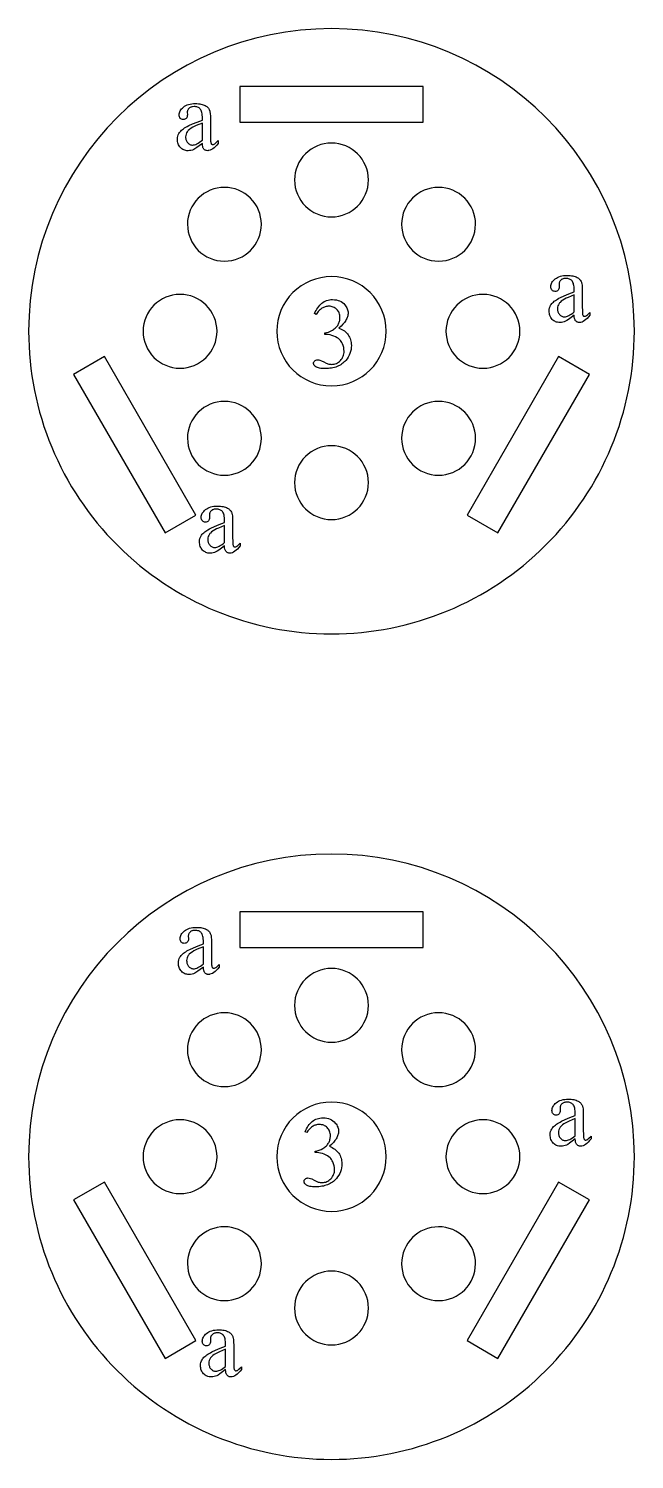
# Model space of a CAD drawing. Extents: x -27 to 581, y 232 to 579.
# Drawn here: x 99.5 to 152, y 303.3 to 427.4 of the extents above; entities that cross this region are included whole.
import ezdxf

# ---------------------------------------------------------------- set-up
doc = ezdxf.new("R2010")
doc.units = 0
doc.header["$MEASUREMENT"] = 0
doc.layers.get('0').update_dxf_attribs({"linetype": 'CONTINUOUS'})

msp = doc.modelspace()

# ---------------------------------------------------------------- linework, layer by layer
at = {"color": 5}
for points in [[(117.837196, 419.264313), (133.709198, 419.264313), (133.709198, 422.336304), (117.837196, 422.336304)], [(114.02803, 385.175537), (106.092033, 398.921082), (103.431602, 397.385101), (111.367607, 383.639526)], [(145.454361, 398.921082), (137.518356, 385.175537), (140.178787, 383.639526), (148.114792, 397.385101)], [(117.837196, 347.703857), (133.709198, 347.703857), (133.709198, 350.775879), (117.837196, 350.775879)], [(114.02803, 313.615082), (106.092033, 327.360657), (103.431602, 325.824646), (111.367607, 312.079102)], [(145.454361, 327.360657), (137.518356, 313.615082), (140.178787, 312.079102), (148.114792, 325.824646)]]:
    msp.add_lwpolyline(points, close=True, dxfattribs=at)
at = {"color": 18}
for points in [[(114.585861, 417.414673), (114.31427, 417.207611), (114.098427, 417.049377), (113.938339, 416.940002), (113.834, 416.879456), (113.717453, 416.833008), (113.597183, 416.799805), (113.473206, 416.779907), (113.345505, 416.773285), (113.246841, 416.777588), (113.152626, 416.790527), (113.062859, 416.812103), (112.977539, 416.842285), (112.896667, 416.881134), (112.820244, 416.928589), (112.74826, 416.98468), (112.680725, 417.049377), (112.619499, 417.121124), (112.566437, 417.198303), (112.521538, 417.280945), (112.484795, 417.369019), (112.456223, 417.462555), (112.435814, 417.561493), (112.423569, 417.665894), (112.419487, 417.775757), (112.427452, 417.913269), (112.451347, 418.041229), (112.491173, 418.159637), (112.546921, 418.268494), (112.594475, 418.340179), (112.650063, 418.410797), (112.713684, 418.480347), (112.785332, 418.548859), (112.865005, 418.616272), (112.952721, 418.682648), (113.048462, 418.747955), (113.152229, 418.812195), (113.268944, 418.877655), (113.403511, 418.946533), (113.726212, 419.094696), (114.120331, 419.256622), (114.585861, 419.432373), (114.585861, 419.585297), (114.58297, 419.725098), (114.57431, 419.853455), (114.559875, 419.970398), (114.539665, 420.075928), (114.51368, 420.170044), (114.481918, 420.252747), (114.444389, 420.324036), (114.401077, 420.383881), (114.352264, 420.434662), (114.298203, 420.478668), (114.238899, 420.5159), (114.174355, 420.546356), (114.104568, 420.570068), (114.029533, 420.586975), (113.949257, 420.597137), (113.863739, 420.600525), (113.736832, 420.591492), (113.678558, 420.580231), (113.623734, 420.564423), (113.572365, 420.544128), (113.524445, 420.519287), (113.479973, 420.48996), (113.438957, 420.456116), (113.36834, 420.381226), (113.340591, 420.341797), (113.317894, 420.301056), (113.30024, 420.258972), (113.287628, 420.215576), (113.28006, 420.170837), (113.277542, 420.124786), (113.286034, 419.878418), (113.2798, 419.786285), (113.261078, 419.705322), (113.229889, 419.635498), (113.186211, 419.576813), (113.132454, 419.530365), (113.070992, 419.497162), (113.001831, 419.477264), (112.924973, 419.470612), (112.849976, 419.477509), (112.782143, 419.49823), (112.721481, 419.532745), (112.667984, 419.581055), (112.624313, 419.641327), (112.593117, 419.71167), (112.574402, 419.792114), (112.568161, 419.88266), (112.573997, 419.973053), (112.591522, 420.061584), (112.620728, 420.148285), (112.661613, 420.233093), (112.71418, 420.316071), (112.778427, 420.397156), (112.854355, 420.47641), (112.941963, 420.553802), (113.040131, 420.625488), (113.14772, 420.687622), (113.264732, 420.740173), (113.391167, 420.783173), (113.527031, 420.81665), (113.672318, 420.840515), (113.827034, 420.854858), (113.991173, 420.85965), (114.117805, 420.856934), (114.238602, 420.848755), (114.353561, 420.835144), (114.462677, 420.816101), (114.565948, 420.791626), (114.663383, 420.761688), (114.754974, 420.726318), (114.840729, 420.685486), (114.901321, 420.650238), (114.957809, 420.610352), (115.01017, 420.565826), (115.058426, 420.516632), (115.102562, 420.462799), (115.142586, 420.404327), (115.17849, 420.341217), (115.210281, 420.273438), (115.228203, 420.221802), (115.243736, 420.158234), (115.267632, 419.995209), (115.281967, 419.784424), (115.286743, 419.525848), (115.286743, 418.204773), (115.292053, 417.756104), (115.298691, 417.61261), (115.307983, 417.52301), (115.320328, 417.465515), (115.336128, 417.418396), (115.35537, 417.381622), (115.378075, 417.355225), (115.403427, 417.336639), (115.430641, 417.323364), (115.459709, 417.315399), (115.490639, 417.312744), (115.554352, 417.32019), (115.609573, 417.342468), (115.664536, 417.382568), (115.740196, 417.447601), (115.953644, 417.652557), (115.953644, 417.414673), (115.835373, 417.26535), (115.71843, 417.135925), (115.602806, 417.026428), (115.488518, 416.936798), (115.375549, 416.867126), (115.263916, 416.817352), (115.153603, 416.787476), (115.098946, 416.779999), (115.044624, 416.777527), (114.945862, 416.78656), (114.900459, 416.797821), (114.857719, 416.813629), (114.817627, 416.833923), (114.780197, 416.858765), (114.745415, 416.888092), (114.713295, 416.921936), (114.684357, 416.961243), (114.659134, 417.006897), (114.637627, 417.058929), (114.619843, 417.11734), (114.595421, 417.253265)], [(114.585861, 417.690796), (114.585861, 419.173279), (114.058075, 418.955566), (113.879402, 418.874603), (113.757538, 418.812195), (113.6017, 418.717712), (113.469757, 418.621063), (113.361702, 418.522308), (113.316635, 418.472107), (113.277542, 418.421417), (113.214355, 418.317078), (113.16922, 418.207947), (113.142143, 418.094055), (113.133118, 417.975403), (113.135971, 417.900574), (113.144531, 417.828979), (113.158806, 417.760651), (113.17878, 417.695557), (113.204468, 417.633759), (113.235863, 417.575165), (113.272964, 417.519867), (113.315773, 417.467773), (113.362297, 417.420502), (113.410553, 417.379517), (113.460526, 417.344818), (113.51223, 417.316467), (113.565659, 417.294403), (113.620819, 417.278625), (113.677696, 417.269165), (113.736305, 417.266022), (113.820198, 417.272644), (113.910461, 417.292572), (114.007095, 417.325745), (114.110107, 417.372223), (114.21949, 417.431946), (114.335243, 417.504944), (114.457367, 417.591248)], [(146.799179, 402.521393), (146.527573, 402.314301), (146.311737, 402.156067), (146.151657, 402.046692), (146.047318, 401.986176), (145.930771, 401.939697), (145.810501, 401.906525), (145.686523, 401.886597), (145.558823, 401.879974), (145.460159, 401.884277), (145.365936, 401.897217), (145.276169, 401.918793), (145.190857, 401.949005), (145.109985, 401.987823), (145.033554, 402.035278), (144.961578, 402.09137), (144.894043, 402.156067), (144.832809, 402.227814), (144.779739, 402.305023), (144.734848, 402.387634), (144.698105, 402.475708), (144.66954, 402.569244), (144.649124, 402.668213), (144.636887, 402.772614), (144.632797, 402.882446), (144.640762, 403.019958), (144.664658, 403.147919), (144.704483, 403.266327), (144.760239, 403.375183), (144.807785, 403.446869), (144.863373, 403.517487), (144.926987, 403.587036), (144.998642, 403.655548), (145.078323, 403.722961), (145.166031, 403.789337), (145.261765, 403.854645), (145.36554, 403.918915), (145.482254, 403.984344), (145.616821, 404.053253), (145.939529, 404.201385), (146.333633, 404.363342), (146.799179, 404.539093), (146.799179, 404.692017), (146.79628, 404.831787), (146.787628, 404.960144), (146.773193, 405.077087), (146.752975, 405.182617), (146.72699, 405.276733), (146.695236, 405.359436), (146.6577, 405.430725), (146.614395, 405.490601), (146.565582, 405.541351), (146.51152, 405.585358), (146.452209, 405.622589), (146.387665, 405.653076), (146.317871, 405.676758), (146.242844, 405.693695), (146.162567, 405.703827), (146.077042, 405.707214), (145.95015, 405.698212), (145.891876, 405.68692), (145.837051, 405.671112), (145.785675, 405.650818), (145.737762, 405.625977), (145.693283, 405.596649), (145.652267, 405.562805), (145.58165, 405.487946), (145.553909, 405.448517), (145.531204, 405.407745), (145.51355, 405.365662), (145.500946, 405.322266), (145.493378, 405.277527), (145.49086, 405.231476), (145.499344, 404.985107), (145.493103, 404.892975), (145.474396, 404.812012), (145.443192, 404.742188), (145.399521, 404.683502), (145.345764, 404.637054), (145.284302, 404.603851), (145.215149, 404.583954), (145.13829, 404.577301), (145.063293, 404.584229), (144.995453, 404.604919), (144.934784, 404.639435), (144.881302, 404.687744), (144.837616, 404.748016), (144.806427, 404.81839), (144.787704, 404.898804), (144.781479, 404.989349), (144.787308, 405.079742), (144.80484, 405.168274), (144.834045, 405.254974), (144.874924, 405.339783), (144.92749, 405.42276), (144.991745, 405.503876), (145.067673, 405.583099), (145.155273, 405.660492), (145.253448, 405.732178), (145.361023, 405.794312), (145.478043, 405.846863), (145.604477, 405.889893), (145.740341, 405.92334), (145.885635, 405.947235), (146.040344, 405.961548), (146.204483, 405.966339), (146.331116, 405.963623), (146.45192, 405.955444), (146.566864, 405.941833), (146.67598, 405.922791), (146.779266, 405.898315), (146.876694, 405.868378), (146.968292, 405.833008), (147.054031, 405.792175), (147.114639, 405.756927), (147.171112, 405.717041), (147.22348, 405.672516), (147.271744, 405.623322), (147.315872, 405.569519), (147.355896, 405.511017), (147.3918, 405.447906), (147.423599, 405.380157), (147.441513, 405.328522), (147.457047, 405.264923), (147.480942, 405.101929), (147.495285, 404.891113), (147.500061, 404.632538), (147.500061, 403.311462), (147.505371, 402.862793), (147.512009, 402.719299), (147.521301, 402.6297), (147.533646, 402.572235), (147.549438, 402.525085), (147.56868, 402.488342), (147.591385, 402.461914), (147.616745, 402.443329), (147.643951, 402.430054), (147.673019, 402.422089), (147.703949, 402.419434), (147.76767, 402.42688), (147.822891, 402.449158), (147.877838, 402.489258), (147.953506, 402.554291), (148.166962, 402.759247), (148.166962, 402.521393), (148.048691, 402.37204), (147.931732, 402.242615), (147.816116, 402.133118), (147.701828, 402.043518), (147.588867, 401.973816), (147.477219, 401.924042), (147.366913, 401.894165), (147.312256, 401.886719), (147.257935, 401.884216), (147.159164, 401.89325), (147.11377, 401.90451), (147.07103, 401.920319), (147.030945, 401.940643), (146.993515, 401.965454), (146.958725, 401.994781), (146.926605, 402.028625), (146.897675, 402.067932), (146.872452, 402.113586), (146.850937, 402.165619), (146.83316, 402.22403), (146.808731, 402.359955)], [(124.307793, 402.651703), (124.371407, 402.79303), (124.439072, 402.926086), (124.510788, 403.050812), (124.586555, 403.167267), (124.666367, 403.275421), (124.750229, 403.375275), (124.838135, 403.466858), (124.930092, 403.55011), (125.026962, 403.624268), (125.129608, 403.688568), (125.238022, 403.74295), (125.352219, 403.787445), (125.472183, 403.822052), (125.597923, 403.846802), (125.729439, 403.861633), (125.86673, 403.866577), (126.034782, 403.859528), (126.192749, 403.83844), (126.340622, 403.803253), (126.478409, 403.753998), (126.60611, 403.690674), (126.723724, 403.613281), (126.831245, 403.52182), (126.92868, 403.41629), (126.994385, 403.331665), (127.051331, 403.245605), (127.099518, 403.158051), (127.138939, 403.069031), (127.169609, 402.978577), (127.191505, 402.886658), (127.204651, 402.793274), (127.20903, 402.698425), (127.205948, 402.61969), (127.196686, 402.540588), (127.181252, 402.461182), (127.159653, 402.381439), (127.131874, 402.301361), (127.097923, 402.220947), (127.0578, 402.140198), (127.011505, 402.059143), (126.959045, 401.977722), (126.900406, 401.895996), (126.764603, 401.731537), (126.604118, 401.565735), (126.418945, 401.39859), (126.547638, 401.343781), (126.668236, 401.283386), (126.780731, 401.217407), (126.885139, 401.145874), (126.981445, 401.068726), (127.069649, 400.986023), (127.149757, 400.897766), (127.221771, 400.803925), (127.285492, 400.705139), (127.340714, 400.602142), (127.387436, 400.494873), (127.425667, 400.383392), (127.455406, 400.267639), (127.476639, 400.147644), (127.489388, 400.023376), (127.493629, 399.894897), (127.486198, 399.71109), (127.463898, 399.533569), (127.426727, 399.362244), (127.374695, 399.197174), (127.307793, 399.038361), (127.226021, 398.885773), (127.129387, 398.73941), (127.017883, 398.599304), (126.938187, 398.512909), (126.854141, 398.432068), (126.765747, 398.356781), (126.673012, 398.287109), (126.575928, 398.222992), (126.474495, 398.164429), (126.368713, 398.111481), (126.258591, 398.064087), (126.144112, 398.022278), (126.025291, 397.986023), (125.902122, 397.955383), (125.774605, 397.930298), (125.642738, 397.910767), (125.506531, 397.89682), (125.365974, 397.888458), (125.221069, 397.885681), (125.08139, 397.887939), (124.953323, 397.894714), (124.836876, 397.906006), (124.73204, 397.921783), (124.638817, 397.942108), (124.557213, 397.966919), (124.487228, 397.996246), (124.428856, 398.030121), (124.336861, 398.103638), (124.30072, 398.141418), (124.271156, 398.17984), (124.248154, 398.218933), (124.231728, 398.258698), (124.22187, 398.299103), (124.21859, 398.34021), (124.224831, 398.399933), (124.243546, 398.455963), (124.274742, 398.50824), (124.318413, 398.556824), (124.370842, 398.597717), (124.428322, 398.626923), (124.490845, 398.64444), (124.558411, 398.650299), (124.665665, 398.641785), (124.775047, 398.616302), (124.892921, 398.566925), (125.102127, 398.461273), (125.317703, 398.354523), (125.396019, 398.321472), (125.454697, 398.301971), (125.534607, 398.281525), (125.617172, 398.266907), (125.702393, 398.258148), (125.790268, 398.255249), (125.896828, 398.260498), (125.99987, 398.276215), (126.099396, 398.302429), (126.195404, 398.339142), (126.287888, 398.386322), (126.376862, 398.444), (126.462318, 398.512177), (126.54425, 398.59082), (126.619415, 398.676636), (126.684563, 398.766296), (126.739685, 398.859833), (126.784782, 398.957184), (126.819862, 399.058411), (126.844917, 399.163483), (126.859947, 399.2724), (126.86496, 399.385162), (126.855667, 399.55188), (126.827789, 399.716492), (126.781334, 399.878967), (126.716286, 400.039307), (126.659737, 400.151093), (126.600533, 400.248505), (126.538673, 400.331604), (126.474167, 400.40036), (126.374344, 400.483337), (126.257523, 400.562317), (126.123718, 400.637329), (125.972923, 400.708344), (125.812836, 400.768738), (125.651154, 400.81189), (125.487877, 400.837769), (125.323013, 400.846405), (125.18708, 400.846405), (125.18708, 400.973816), (125.271011, 400.986908), (125.355003, 401.004883), (125.523193, 401.055603), (125.691643, 401.125946), (125.860359, 401.215942), (125.941895, 401.26712), (126.017662, 401.320801), (126.087646, 401.377045), (126.151863, 401.43576), (126.210304, 401.49704), (126.26297, 401.560822), (126.30986, 401.627136), (126.350975, 401.695953), (126.386818, 401.766907), (126.417877, 401.839569), (126.44416, 401.913971), (126.465668, 401.990112), (126.482391, 402.067963), (126.494339, 402.147552), (126.501511, 402.228851), (126.503899, 402.31189), (126.499619, 402.41864), (126.486771, 402.520142), (126.46537, 402.616425), (126.435402, 402.707458), (126.396873, 402.793243), (126.349785, 402.873779), (126.294128, 402.949066), (126.229919, 403.019135), (126.159332, 403.082367), (126.084564, 403.137146), (126.005615, 403.183502), (125.922485, 403.221436), (125.835167, 403.250946), (125.743675, 403.272003), (125.648003, 403.284668), (125.548149, 403.288879), (125.46669, 403.286102), (125.386932, 403.277863), (125.308861, 403.264069), (125.232483, 403.244812), (125.157799, 403.220001), (125.084808, 403.189697), (125.013504, 403.1539), (124.943901, 403.112579), (124.875984, 403.065765), (124.809761, 403.013428), (124.745232, 402.955597), (124.682396, 402.892242), (124.621246, 402.823364), (124.561798, 402.748993), (124.447968, 402.58374)], [(146.799179, 402.797485), (146.799179, 404.279968), (146.271378, 404.062256), (146.092712, 403.981293), (145.970856, 403.918915), (145.815018, 403.824402), (145.68306, 403.727753), (145.575012, 403.628998), (145.529953, 403.578827), (145.49086, 403.528107), (145.427673, 403.423767), (145.382538, 403.314667), (145.355453, 403.200775), (145.346436, 403.082092), (145.349289, 403.007263), (145.357849, 402.935669), (145.372116, 402.86734), (145.39209, 402.802277), (145.41777, 402.740448), (145.449173, 402.681885), (145.486267, 402.626556), (145.529083, 402.574493), (145.575607, 402.527191), (145.623856, 402.486206), (145.673843, 402.451538), (145.72554, 402.423157), (145.778976, 402.401093), (145.834122, 402.385315), (145.891006, 402.375854), (145.949615, 402.372711), (146.033508, 402.379333), (146.123779, 402.399261), (146.220413, 402.432434), (146.323425, 402.478912), (146.4328, 402.538635), (146.548553, 402.611664), (146.67067, 402.697937)], [(116.505943, 382.522308), (116.234352, 382.315216), (116.018509, 382.156982), (115.858421, 382.047607), (115.754089, 381.987091), (115.637543, 381.940613), (115.517273, 381.90744), (115.393288, 381.887512), (115.265594, 381.88089), (115.166931, 381.885193), (115.072716, 381.898132), (114.982948, 381.919708), (114.897629, 381.949921), (114.816757, 381.988739), (114.740326, 382.036194), (114.66835, 382.092285), (114.600815, 382.156982), (114.539589, 382.228729), (114.486519, 382.305939), (114.44162, 382.38855), (114.404884, 382.476624), (114.376312, 382.57016), (114.355904, 382.669128), (114.343658, 382.773529), (114.339577, 382.883362), (114.347542, 383.020874), (114.371429, 383.148865), (114.411255, 383.267273), (114.46701, 383.376099), (114.514565, 383.447784), (114.570152, 383.518402), (114.633766, 383.587952), (114.705414, 383.656464), (114.785095, 383.723907), (114.872803, 383.790253), (114.968544, 383.855591), (115.072319, 383.91983), (115.189034, 383.98526), (115.323601, 384.054169), (115.646301, 384.202301), (116.040413, 384.364258), (116.505943, 384.540009), (116.505943, 384.692932), (116.503059, 384.832703), (116.4944, 384.96106), (116.479965, 385.078003), (116.459755, 385.183533), (116.433769, 385.277649), (116.402008, 385.360352), (116.364471, 385.431641), (116.321167, 385.491516), (116.272354, 385.542267), (116.218292, 385.586273), (116.158989, 385.623505), (116.094444, 385.653992), (116.024651, 385.677673), (115.949615, 385.694611), (115.869339, 385.704773), (115.783821, 385.70813), (115.656921, 385.699127), (115.598648, 385.687836), (115.543823, 385.672028), (115.492447, 385.651733), (115.444527, 385.626892), (115.400063, 385.597565), (115.359047, 385.563721), (115.288422, 385.488861), (115.260681, 385.449432), (115.237984, 385.408661), (115.220329, 385.366608), (115.207718, 385.323181), (115.20015, 385.278442), (115.197624, 385.232391), (115.206123, 384.986023), (115.199883, 384.89389), (115.181168, 384.812927), (115.149971, 384.743103), (115.1063, 384.684418), (115.052536, 384.63797), (114.991081, 384.604767), (114.921921, 384.584869), (114.845062, 384.578217), (114.770058, 384.585144), (114.702232, 384.605835), (114.641563, 384.64035), (114.588074, 384.68866), (114.544395, 384.748932), (114.513206, 384.819305), (114.494484, 384.89975), (114.488251, 384.990265), (114.494087, 385.080658), (114.511612, 385.169189), (114.540817, 385.25589), (114.581696, 385.340698), (114.634262, 385.423676), (114.698509, 385.504791), (114.774445, 385.584015), (114.862053, 385.661407), (114.960213, 385.733093), (115.067802, 385.795227), (115.184814, 385.847778), (115.311256, 385.890808), (115.447121, 385.924255), (115.592407, 385.948151), (115.747116, 385.962463), (115.911255, 385.967255), (116.037895, 385.964539), (116.158691, 385.95636), (116.273643, 385.94278), (116.382759, 385.923706), (116.486038, 385.899231), (116.583466, 385.869293), (116.675064, 385.833923), (116.760811, 385.793091), (116.821411, 385.757843), (116.877892, 385.717957), (116.93026, 385.673431), (116.978516, 385.624237), (117.022652, 385.570435), (117.062675, 385.511963), (117.098579, 385.448822), (117.130371, 385.381073), (117.148293, 385.329437), (117.163826, 385.265839), (117.187714, 385.102844), (117.202049, 384.892029), (117.206833, 384.633453), (117.206833, 383.312378), (117.212143, 382.863708), (117.218781, 382.720215), (117.228073, 382.630615), (117.240417, 382.573151), (117.25621, 382.526031), (117.275459, 382.489258), (117.298157, 382.46283), (117.323509, 382.444244), (117.350723, 382.430969), (117.379799, 382.423004), (117.410728, 382.420349), (117.474442, 382.427795), (117.529663, 382.450104), (117.584618, 382.490173), (117.660286, 382.555237), (117.873734, 382.760193), (117.873734, 382.522308), (117.755463, 382.372955), (117.638512, 382.24353), (117.522896, 382.134033), (117.4086, 382.044434), (117.295639, 381.974731), (117.183998, 381.924957), (117.073692, 381.895081), (117.019035, 381.887634), (116.964706, 381.885132), (116.865944, 381.894165), (116.820549, 381.905457), (116.777802, 381.921234), (116.737717, 381.941559), (116.700279, 381.96637), (116.665504, 381.995697), (116.633377, 382.029572), (116.604439, 382.068848), (116.579224, 382.114502), (116.557716, 382.166565), (116.539932, 382.224945), (116.515503, 382.360901)], [(116.505943, 382.798401), (116.505943, 384.280884), (115.978157, 384.063171), (115.799484, 383.982208), (115.677628, 383.91983), (115.52179, 383.825317), (115.389839, 383.728668), (115.281784, 383.629913), (115.236717, 383.579742), (115.197624, 383.529022), (115.134445, 383.424683), (115.08931, 383.315582), (115.062233, 383.201691), (115.0532, 383.083008), (115.056053, 383.008179), (115.064621, 382.936584), (115.078888, 382.868256), (115.098869, 382.803192), (115.12455, 382.741364), (115.155945, 382.6828), (115.193047, 382.627472), (115.235855, 382.575409), (115.282387, 382.528107), (115.330635, 382.487122), (115.380615, 382.452454), (115.43232, 382.424072), (115.485748, 382.402008), (115.540901, 382.38623), (115.597786, 382.37677), (115.656387, 382.373627), (115.74028, 382.38028), (115.830551, 382.400177), (115.927185, 382.43335), (116.030197, 382.479828), (116.139572, 382.539551), (116.255325, 382.612579), (116.377449, 382.698853)], [(114.676201, 345.999023), (114.404602, 345.791931), (114.188766, 345.633728), (114.028679, 345.524323), (113.924339, 345.463806), (113.807793, 345.417358), (113.687523, 345.384155), (113.563545, 345.364258), (113.435844, 345.357605), (113.337181, 345.361938), (113.242966, 345.374878), (113.153198, 345.396423), (113.067879, 345.426636), (112.987007, 345.465454), (112.910576, 345.512909), (112.8386, 345.569), (112.771065, 345.633728), (112.709839, 345.705475), (112.656776, 345.782654), (112.61187, 345.865295), (112.575134, 345.953369), (112.546562, 346.046875), (112.526154, 346.145844), (112.513908, 346.250244), (112.509827, 346.360077), (112.517792, 346.49762), (112.541687, 346.62558), (112.581505, 346.743988), (112.63726, 346.852844), (112.684814, 346.9245), (112.740402, 346.995117), (112.804016, 347.064697), (112.875664, 347.133179), (112.955345, 347.200623), (113.04306, 347.266998), (113.138802, 347.332306), (113.242569, 347.396545), (113.359283, 347.461975), (113.493851, 347.530884), (113.816551, 347.679016), (114.21067, 347.840973), (114.676201, 348.016724), (114.676201, 348.169647), (114.673309, 348.309418), (114.66465, 348.437775), (114.650215, 348.554749), (114.630005, 348.660278), (114.604019, 348.754395), (114.572258, 348.837067), (114.534729, 348.908356), (114.491417, 348.968231), (114.442604, 349.019012), (114.388542, 349.063019), (114.329239, 349.10025), (114.264694, 349.130707), (114.194901, 349.154388), (114.119873, 349.171326), (114.039597, 349.181488), (113.954071, 349.184875), (113.827171, 349.175842), (113.768898, 349.164551), (113.714073, 349.148743), (113.662704, 349.128448), (113.614784, 349.103638), (113.570313, 349.07428), (113.529297, 349.040436), (113.458679, 348.965576), (113.430931, 348.926147), (113.408234, 348.885406), (113.390579, 348.843323), (113.377968, 348.799927), (113.370399, 348.755188), (113.367882, 348.709106), (113.376373, 348.462738), (113.37014, 348.370605), (113.351418, 348.289642), (113.320229, 348.219818), (113.27655, 348.161133), (113.222794, 348.114685), (113.161331, 348.081512), (113.092171, 348.061584), (113.015312, 348.054962), (112.940315, 348.061859), (112.872482, 348.082581), (112.811821, 348.117065), (112.758324, 348.165405), (112.714653, 348.225647), (112.683456, 348.296021), (112.664742, 348.376465), (112.658501, 348.46698), (112.664337, 348.557373), (112.681862, 348.645935), (112.711067, 348.732605), (112.751953, 348.817444), (112.80452, 348.900391), (112.868767, 348.981506), (112.944695, 349.06076), (113.032303, 349.138153), (113.13047, 349.209808), (113.23806, 349.271942), (113.355072, 349.324524), (113.481506, 349.367523), (113.617371, 349.40097), (113.762657, 349.424866), (113.917374, 349.439209), (114.081505, 349.44397), (114.208145, 349.441254), (114.328941, 349.433105), (114.443901, 349.419495), (114.553009, 349.400452), (114.656288, 349.375946), (114.753723, 349.346008), (114.845314, 349.310638), (114.931068, 349.269836), (114.991661, 349.234589), (115.048149, 349.194702), (115.10051, 349.150146), (115.148766, 349.100983), (115.192902, 349.04715), (115.232925, 348.988678), (115.268829, 348.925537), (115.300621, 348.857788), (115.318542, 348.806152), (115.334076, 348.742554), (115.357971, 348.579559), (115.372307, 348.368774), (115.377083, 348.110168), (115.377083, 346.789124), (115.382393, 346.340454), (115.38903, 346.19696), (115.398323, 346.107361), (115.410667, 346.049866), (115.42646, 346.002747), (115.445709, 345.965973), (115.468414, 345.939545), (115.493767, 345.920959), (115.520981, 345.907715), (115.550049, 345.899719), (115.580978, 345.897095), (115.644691, 345.90451), (115.699913, 345.926819), (115.754868, 345.966888), (115.830536, 346.031952), (116.043983, 346.236908), (116.043983, 345.999023), (115.925713, 345.849701), (115.808762, 345.720276), (115.693146, 345.610748), (115.57885, 345.521149), (115.465889, 345.451447), (115.354248, 345.401672), (115.243942, 345.371826), (115.189285, 345.364349), (115.134956, 345.361847), (115.036201, 345.37088), (114.990799, 345.382172), (114.948059, 345.397949), (114.907967, 345.418274), (114.870537, 345.443085), (114.835754, 345.472443), (114.803635, 345.506287), (114.774696, 345.545563), (114.749474, 345.591248), (114.727966, 345.64328), (114.710182, 345.701691), (114.685753, 345.837616)], [(114.676201, 346.275146), (114.676201, 347.757599), (114.148415, 347.539917), (113.969742, 347.458923), (113.847878, 347.396545), (113.692039, 347.302032), (113.560089, 347.205383), (113.452042, 347.106628), (113.406975, 347.056458), (113.367882, 347.005737), (113.304695, 346.901428), (113.25956, 346.792297), (113.232483, 346.678406), (113.223457, 346.559723), (113.226311, 346.484894), (113.234871, 346.41333), (113.249138, 346.344971), (113.269119, 346.279907), (113.294807, 346.218079), (113.326195, 346.159515), (113.363297, 346.104187), (113.406113, 346.052124), (113.452637, 346.004822), (113.500885, 345.963837), (113.550865, 345.929169), (113.60257, 345.900787), (113.655998, 345.878723), (113.711151, 345.862976), (113.768036, 345.853516), (113.826637, 345.850342), (113.910538, 345.856995), (114.000801, 345.876892), (114.097435, 345.910095), (114.200447, 345.956543), (114.30983, 346.016296), (114.425575, 346.089294), (114.547707, 346.175568)], [(146.889511, 331.105713), (146.61792, 330.898651), (146.402084, 330.740417), (146.241989, 330.631042), (146.13765, 330.570496), (146.021103, 330.524048), (145.900833, 330.490845), (145.776855, 330.470947), (145.649155, 330.464294), (145.550491, 330.468628), (145.456284, 330.481567), (145.366516, 330.503143), (145.281189, 330.533325), (145.200317, 330.572144), (145.123886, 330.619629), (145.05191, 330.67569), (144.984375, 330.740417), (144.923157, 330.812164), (144.870087, 330.889343), (144.82518, 330.971985), (144.788452, 331.060059), (144.759872, 331.153564), (144.739471, 331.252533), (144.727219, 331.356934), (144.723145, 331.466797), (144.73111, 331.604309), (144.75499, 331.732269), (144.794815, 331.850677), (144.850571, 331.959534), (144.898132, 332.031219), (144.95372, 332.101837), (145.017334, 332.171387), (145.088974, 332.239868), (145.168655, 332.307312), (145.256363, 332.373688), (145.352112, 332.438995), (145.455887, 332.503235), (145.572601, 332.568695), (145.707169, 332.637573), (146.029861, 332.785706), (146.423981, 332.947662), (146.889511, 333.123413), (146.889511, 333.276337), (146.886627, 333.416107), (146.87796, 333.544495), (146.863525, 333.661438), (146.843323, 333.766968), (146.817337, 333.861084), (146.785568, 333.943787), (146.748047, 334.015045), (146.704727, 334.074921), (146.655914, 334.125702), (146.601852, 334.169708), (146.542557, 334.20694), (146.478012, 334.237396), (146.408218, 334.261108), (146.333176, 334.278015), (146.252899, 334.288177), (146.167389, 334.291565), (146.040482, 334.282532), (145.982208, 334.27124), (145.927383, 334.255463), (145.876022, 334.235138), (145.828094, 334.210327), (145.78363, 334.181), (145.742615, 334.147125), (145.671982, 334.072266), (145.644241, 334.032837), (145.621552, 333.992096), (145.603897, 333.950012), (145.591278, 333.906616), (145.58371, 333.861877), (145.581192, 333.815796), (145.589691, 333.569427), (145.58345, 333.477325), (145.564728, 333.396332), (145.533539, 333.326508), (145.489868, 333.267853), (145.436096, 333.221375), (145.374649, 333.188202), (145.305481, 333.168274), (145.228622, 333.161652), (145.153625, 333.168549), (145.0858, 333.18927), (145.025131, 333.223785), (144.971634, 333.272095), (144.927963, 333.332367), (144.896774, 333.40271), (144.878052, 333.483154), (144.871811, 333.573669), (144.877655, 333.664093), (144.895172, 333.752625), (144.924377, 333.839294), (144.965256, 333.924133), (145.017822, 334.00708), (145.082077, 334.088196), (145.158005, 334.16745), (145.245621, 334.244843), (145.343781, 334.316528), (145.45137, 334.378632), (145.568375, 334.431213), (145.694824, 334.474213), (145.830688, 334.50766), (145.975967, 334.531555), (146.130676, 334.545898), (146.294815, 334.55069), (146.421463, 334.547943), (146.542252, 334.539795), (146.657211, 334.526184), (146.766327, 334.507141), (146.869598, 334.482635), (146.967026, 334.452698), (147.058624, 334.417328), (147.144379, 334.376526), (147.204971, 334.341278), (147.261459, 334.301392), (147.313828, 334.256836), (147.362076, 334.207672), (147.406219, 334.153839), (147.446243, 334.095367), (147.482147, 334.032257), (147.513931, 333.964478), (147.53186, 333.912842), (147.547394, 333.849274), (147.571274, 333.686249), (147.585617, 333.475464), (147.590393, 333.216858), (147.590393, 331.895813), (147.595703, 331.447144), (147.602341, 331.30365), (147.611633, 331.21405), (147.623978, 331.156555), (147.639771, 331.109436), (147.659027, 331.072662), (147.681717, 331.046265), (147.707077, 331.027679), (147.734283, 331.014404), (147.763367, 331.006439), (147.794296, 331.003784), (147.858002, 331.0112), (147.913223, 331.033508), (147.968185, 331.073608), (148.043854, 331.138641), (148.257294, 331.343597), (148.257294, 331.105713), (148.139023, 330.95639), (148.022079, 330.826965), (147.906464, 330.717438), (147.79216, 330.627838), (147.679199, 330.558167), (147.567566, 330.508362), (147.45726, 330.478516), (147.402603, 330.471039), (147.348267, 330.468567), (147.249512, 330.47757), (147.204117, 330.488861), (147.161362, 330.504669), (147.121277, 330.524963), (147.083847, 330.549805), (147.049072, 330.579132), (147.016937, 330.612976), (146.988007, 330.652283), (146.962784, 330.697937), (146.941284, 330.749969), (146.923492, 330.80838), (146.899063, 330.944305)], [(123.483139, 331.716064), (123.546761, 331.857422), (123.614426, 331.990479), (123.686134, 332.115204), (123.761902, 332.231659), (123.841713, 332.339813), (123.925575, 332.439667), (124.013481, 332.531219), (124.105438, 332.614502), (124.202309, 332.68866), (124.304955, 332.75293), (124.413376, 332.807312), (124.527565, 332.851837), (124.64753, 332.886444), (124.77327, 332.911163), (124.904785, 332.925995), (125.042076, 332.930939), (125.210129, 332.92392), (125.368095, 332.902802), (125.515968, 332.867615), (125.653763, 332.81839), (125.781456, 332.755066), (125.899071, 332.677673), (126.006592, 332.586212), (126.104027, 332.480682), (126.169731, 332.396057), (126.226677, 332.309967), (126.274864, 332.222412), (126.314293, 332.133423), (126.344955, 332.042969), (126.366859, 331.95105), (126.379997, 331.857666), (126.384377, 331.762817), (126.381294, 331.684052), (126.372032, 331.60498), (126.356606, 331.525574), (126.334999, 331.445801), (126.30722, 331.365723), (126.27327, 331.285339), (126.233154, 331.20459), (126.186859, 331.123505), (126.134392, 331.042114), (126.075752, 330.960388), (125.939957, 330.795898), (125.779465, 330.630096), (125.594292, 330.462982), (125.722984, 330.408142), (125.843582, 330.347778), (125.956085, 330.281799), (126.060486, 330.210236), (126.156792, 330.133118), (126.244995, 330.050415), (126.325111, 329.962158), (126.397125, 329.868286), (126.460838, 329.769531), (126.51606, 329.666504), (126.562782, 329.559265), (126.601013, 329.447754), (126.630753, 329.332001), (126.651993, 329.212006), (126.664734, 329.087769), (126.668983, 328.959259), (126.661545, 328.775482), (126.639244, 328.597931), (126.602081, 328.426636), (126.550041, 328.261566), (126.483139, 328.102722), (126.401367, 327.950134), (126.304733, 327.803802), (126.19323, 327.663696), (126.113533, 327.577271), (126.029488, 327.496429), (125.941101, 327.421173), (125.848358, 327.351471), (125.751274, 327.287354), (125.649841, 327.228821), (125.544067, 327.175842), (125.433937, 327.128479), (125.319466, 327.08667), (125.200638, 327.050415), (125.077469, 327.019745), (124.949951, 326.994659), (124.818092, 326.975159), (124.681877, 326.961212), (124.541321, 326.95285), (124.396416, 326.950073), (124.256737, 326.952332), (124.12867, 326.959106), (124.012222, 326.970367), (123.907387, 326.986176), (123.814171, 327.00647), (123.732567, 327.031311), (123.662575, 327.060638), (123.604202, 327.094482), (123.512215, 327.16803), (123.476074, 327.205811), (123.446503, 327.244202), (123.423508, 327.283325), (123.407082, 327.323059), (123.397224, 327.363495), (123.393936, 327.404572), (123.400177, 327.464294), (123.418892, 327.520325), (123.450089, 327.572632), (123.493759, 327.621216), (123.546196, 327.662109), (123.603668, 327.691284), (123.666191, 327.708832), (123.733757, 327.714661), (123.841019, 327.706177), (123.950394, 327.680664), (124.068275, 327.631287), (124.277473, 327.525635), (124.49305, 327.418915), (124.571373, 327.385864), (124.630043, 327.366333), (124.709953, 327.345886), (124.792519, 327.331299), (124.877739, 327.32254), (124.965614, 327.319611), (125.072174, 327.32486), (125.175217, 327.340576), (125.274742, 327.366821), (125.37075, 327.403503), (125.463242, 327.450714), (125.552208, 327.508362), (125.637665, 327.576538), (125.719597, 327.655212), (125.794769, 327.741028), (125.859909, 327.830688), (125.915031, 327.924194), (125.960129, 328.021576), (125.995209, 328.122772), (126.020264, 328.227844), (126.035294, 328.336761), (126.040306, 328.449524), (126.031013, 328.616272), (126.003143, 328.780853), (125.95668, 328.943329), (125.891632, 329.103699), (125.835091, 329.215454), (125.775887, 329.312897), (125.714027, 329.395996), (125.649513, 329.464752), (125.54969, 329.547729), (125.432877, 329.626709), (125.299072, 329.701691), (125.14827, 329.772705), (124.988182, 329.83313), (124.8265, 329.876251), (124.663231, 329.90213), (124.49836, 329.910767), (124.362434, 329.910767), (124.362434, 330.038208), (124.446358, 330.05127), (124.53035, 330.069275), (124.69854, 330.119965), (124.866989, 330.190338), (125.035706, 330.280334), (125.117241, 330.331482), (125.193008, 330.385193), (125.262993, 330.441406), (125.327209, 330.500153), (125.385651, 330.561401), (125.438316, 330.625183), (125.485207, 330.691498), (125.526329, 330.760315), (125.562164, 330.831268), (125.593231, 330.903961), (125.619514, 330.978363), (125.641014, 331.054504), (125.657745, 331.132324), (125.669685, 331.211914), (125.676857, 331.293213), (125.679245, 331.376251), (125.674965, 331.483032), (125.662125, 331.584534), (125.640717, 331.680786), (125.610748, 331.77182), (125.57222, 331.857605), (125.525131, 331.938171), (125.469475, 332.013458), (125.405266, 332.083496), (125.334679, 332.146729), (125.259911, 332.201538), (125.180962, 332.247864), (125.097832, 332.285828), (125.010521, 332.315308), (124.919022, 332.336395), (124.823349, 332.34903), (124.723495, 332.353241), (124.642036, 332.350494), (124.562279, 332.342224), (124.484207, 332.328461), (124.407829, 332.309174), (124.333145, 332.284393), (124.260155, 332.254089), (124.18885, 332.218262), (124.119247, 332.176971), (124.051331, 332.130127), (123.985107, 332.07782), (123.920578, 332.019958), (123.857742, 331.956604), (123.7966, 331.887756), (123.737144, 331.813385), (123.623314, 331.648132)], [(146.889511, 331.381836), (146.889511, 332.864319), (146.361725, 332.646606), (146.183044, 332.565643), (146.061188, 332.503235), (145.90535, 332.408722), (145.773407, 332.312103), (145.665344, 332.213318), (145.620285, 332.163147), (145.581192, 332.112457), (145.518005, 332.008118), (145.47287, 331.898987), (145.445801, 331.785095), (145.436768, 331.666443), (145.439621, 331.591614), (145.448181, 331.52002), (145.462448, 331.451691), (145.482437, 331.386597), (145.508118, 331.324768), (145.539505, 331.266205), (145.576614, 331.210876), (145.619415, 331.158813), (145.665955, 331.111511), (145.714203, 331.070557), (145.764175, 331.035858), (145.815887, 331.007507), (145.869308, 330.985413), (145.924469, 330.969666), (145.981354, 330.960205), (146.039948, 330.957031), (146.12384, 330.963684), (146.214111, 330.983582), (146.310745, 331.016785), (146.413757, 331.063232), (146.523132, 331.122986), (146.638885, 331.195984), (146.761017, 331.282288)], [(116.596283, 311.106628), (116.324692, 310.899567), (116.108849, 310.741333), (115.948761, 310.631958), (115.844429, 310.571411), (115.727875, 310.524963), (115.607613, 310.49176), (115.483627, 310.471863), (115.355934, 310.46521), (115.257271, 310.469543), (115.163055, 310.482483), (115.073288, 310.504059), (114.987968, 310.534241), (114.907089, 310.573059), (114.830666, 310.620544), (114.758682, 310.676636), (114.691154, 310.741333), (114.629921, 310.81308), (114.576859, 310.890259), (114.53196, 310.9729), (114.495224, 311.060974), (114.466652, 311.15448), (114.446243, 311.253448), (114.433998, 311.357849), (114.429916, 311.467712), (114.437881, 311.605225), (114.461769, 311.733185), (114.501595, 311.851593), (114.55735, 311.960449), (114.604904, 312.032135), (114.660492, 312.102753), (114.724106, 312.172302), (114.795753, 312.240784), (114.875435, 312.308228), (114.963142, 312.374603), (115.058884, 312.439911), (115.162659, 312.50415), (115.279373, 312.569611), (115.41394, 312.638489), (115.736641, 312.786621), (116.130753, 312.948578), (116.596283, 313.124329), (116.596283, 313.277252), (116.593399, 313.417053), (116.58474, 313.54541), (116.570297, 313.662354), (116.550087, 313.767883), (116.524109, 313.862), (116.492348, 313.944702), (116.454811, 314.015991), (116.411507, 314.075836), (116.362686, 314.126617), (116.308632, 314.170624), (116.249329, 314.207855), (116.184784, 314.238312), (116.11499, 314.262024), (116.039955, 314.278931), (115.959679, 314.289093), (115.874161, 314.29248), (115.747261, 314.283447), (115.688988, 314.272156), (115.634163, 314.256378), (115.582787, 314.236053), (115.534866, 314.211243), (115.490402, 314.181915), (115.449379, 314.148071), (115.378761, 314.073181), (115.351021, 314.033752), (115.328323, 313.993011), (115.310669, 313.950928), (115.298058, 313.907532), (115.290489, 313.862793), (115.287964, 313.816711), (115.296463, 313.570374), (115.290222, 313.478241), (115.271507, 313.397278), (115.240311, 313.327454), (115.19664, 313.268768), (115.142876, 313.22229), (115.081421, 313.189117), (115.01226, 313.169189), (114.935402, 313.162567), (114.860397, 313.169464), (114.792572, 313.190186), (114.731903, 313.224701), (114.678406, 313.27301), (114.634735, 313.333282), (114.603539, 313.403625), (114.584824, 313.48407), (114.578583, 313.574615), (114.584427, 313.665009), (114.601952, 313.75354), (114.631149, 313.84021), (114.672035, 313.925049), (114.724602, 314.007996), (114.788849, 314.089111), (114.864784, 314.168365), (114.952393, 314.245758), (115.050552, 314.317444), (115.158142, 314.379578), (115.275154, 314.432129), (115.401596, 314.475128), (115.53746, 314.508575), (115.682747, 314.532471), (115.837456, 314.546814), (116.001595, 314.551605), (116.128235, 314.548889), (116.249031, 314.54071), (116.363983, 314.5271), (116.473099, 314.508057), (116.57637, 314.483582), (116.673805, 314.453613), (116.765404, 314.418243), (116.851151, 314.377441), (116.911751, 314.342194), (116.968231, 314.302307), (117.020599, 314.257751), (117.068848, 314.208588), (117.112991, 314.154755), (117.153008, 314.096283), (117.188919, 314.033173), (117.220711, 313.965393), (117.238632, 313.913757), (117.254158, 313.850189), (117.278053, 313.687164), (117.292389, 313.476379), (117.297173, 313.217773), (117.297173, 311.896729), (117.302483, 311.448059), (117.30912, 311.304565), (117.318413, 311.214966), (117.330757, 311.157471), (117.34655, 311.110352), (117.365799, 311.073578), (117.388496, 311.04718), (117.413849, 311.028595), (117.441063, 311.01532), (117.470131, 311.007355), (117.50106, 311.0047), (117.564781, 311.012115), (117.620003, 311.034424), (117.674957, 311.074524), (117.750618, 311.139557), (117.964073, 311.344513), (117.964073, 311.106628), (117.845795, 310.957306), (117.728851, 310.827881), (117.613235, 310.718384), (117.49894, 310.628754), (117.385979, 310.559082), (117.274338, 310.509277), (117.164032, 310.479431), (117.109375, 310.471954), (117.055046, 310.469482), (116.956284, 310.478516), (116.910889, 310.489777), (116.868141, 310.505585), (116.828056, 310.525879), (116.790619, 310.55072), (116.755844, 310.580048), (116.723717, 310.613892), (116.694778, 310.653198), (116.669556, 310.698853), (116.648056, 310.750885), (116.630264, 310.809296), (116.605843, 310.945221)], [(116.596283, 311.382751), (116.596283, 312.865234), (116.068497, 312.647522), (115.889824, 312.566559), (115.767967, 312.50415), (115.612129, 312.409637), (115.480179, 312.313019), (115.372124, 312.214233), (115.327057, 312.164063), (115.287964, 312.113373), (115.224777, 312.009033), (115.179649, 311.899902), (115.152565, 311.786011), (115.143539, 311.667358), (115.146393, 311.592529), (115.154961, 311.520935), (115.169228, 311.452606), (115.189209, 311.387512), (115.21489, 311.325684), (115.246284, 311.26712), (115.283386, 311.211792), (115.326195, 311.159729), (115.372726, 311.112457), (115.420975, 311.071472), (115.470955, 311.036774), (115.522659, 311.008423), (115.576088, 310.986328), (115.631241, 310.970581), (115.688118, 310.961121), (115.746727, 310.957977), (115.83062, 310.9646), (115.920883, 310.984497), (116.017525, 311.0177), (116.120529, 311.064148), (116.229912, 311.123901), (116.345665, 311.196899), (116.467789, 311.283203)]]:
    msp.add_lwpolyline(points, close=True, dxfattribs=at)
at = {"color": 1}
for centre, start, end in [((125.773201, 401.1203), 90.000003, 179.999991), ((125.773201, 401.1203), 360.00001, 450.000003), ((125.773201, 401.1203), 179.999991, 270.000001), ((125.773201, 401.1203), 270.000001, 360.00001), ((125.773201, 329.559875), 90.000003, 179.999991), ((125.773201, 329.559875), 360.00001, 450.000003), ((125.773201, 329.559875), 179.999991, 270.000001), ((125.773201, 329.559875), 270.000001, 360.00001)]:
    msp.add_arc(centre, 26.24, start, end, dxfattribs=at)
at = {"color": 5}
for centre, radius, start, end in [((125.773201, 414.240295), 3.2, 90.000003, 180.000005), ((125.773201, 414.240295), 3.2, 360.00001, 450.000003), ((116.495956, 410.397552), 3.2, 90.000003, 180.000005), ((116.495956, 410.397552), 3.2, 0, 90.000003), ((125.773201, 414.240295), 3.2, 180.000005, 270.000001), ((125.773201, 414.240295), 3.2, 270.000001, 360), ((135.050446, 410.397552), 3.2, 90.000003, 179.999991), ((135.050446, 410.397552), 3.2, 0, 90.000003), ((116.495956, 410.397552), 3.2, 180.000005, 270.000001), ((116.495956, 410.397552), 3.2, 270.000001, 360), ((135.050446, 410.397552), 3.2, 180.000005, 270.000001), ((135.050446, 410.397552), 3.2, 270.000001, 360), ((125.773201, 401.1203), 4.736, 90.000003, 180.000005), ((125.773201, 401.1203), 4.736, 360.00001, 450.000003), ((112.653198, 401.1203), 3.2, 90.000003, 179.999991), ((112.653198, 401.1203), 3.2, 0, 90.000003), ((138.893204, 401.1203), 3.2, 90.000003, 180.000005), ((138.893204, 401.1203), 3.2, 360.00001, 450.000003), ((112.653198, 401.1203), 3.2, 180.000005, 270.000001), ((112.653198, 401.1203), 3.2, 270.000001, 360.00001), ((125.773201, 401.1203), 4.736, 180.000005, 270.000001), ((125.773201, 401.1203), 4.736, 270.000001, 360), ((138.893204, 401.1203), 3.2, 179.999991, 270.000001), ((138.893204, 401.1203), 3.2, 270.000001, 360), ((116.495956, 391.843079), 3.2, 90.000003, 180.000005), ((116.495956, 391.843079), 3.2, 0, 90.000003), ((135.050446, 391.843079), 3.2, 90.000003, 179.999991), ((135.050446, 391.843079), 3.2, 0, 90.000003), ((116.495956, 391.843079), 3.2, 180.000005, 270.000001), ((116.495956, 391.843079), 3.2, 270.000001, 360.00001), ((125.773201, 388.000305), 3.2, 90.000003, 180.000005), ((125.773201, 388.000305), 3.2, 360.00001, 450.000003), ((135.050446, 391.843079), 3.2, 180.000005, 270.000001), ((135.050446, 391.843079), 3.2, 270.000001, 360.00001), ((125.773201, 388.000305), 3.2, 180.000005, 270.000001), ((125.773201, 388.000305), 3.2, 270.000001, 360), ((125.773201, 342.679871), 3.2, 90.000003, 179.999991), ((125.773201, 342.679871), 3.2, 360.00001, 450.000003), ((125.773201, 342.679871), 3.2, 180.000005, 270.000001), ((125.773201, 342.679871), 3.2, 270.000001, 360), ((116.495956, 338.837097), 3.2, 90.000003, 180.000005), ((116.495956, 338.837097), 3.2, 0, 90.000003), ((135.050446, 338.837097), 3.2, 90.000003, 179.999991), ((135.050446, 338.837097), 3.2, 0, 90.000003), ((116.495956, 338.837097), 3.2, 179.999991, 270.000001), ((116.495956, 338.837097), 3.2, 270.000001, 360.00001), ((135.050446, 338.837097), 3.2, 180.000005, 270.000001), ((135.050446, 338.837097), 3.2, 270.000001, 360), ((125.773201, 329.559875), 4.736, 90.000003, 179.999991), ((125.773201, 329.559875), 4.736, 360.00001, 450.000003), ((112.653198, 329.559875), 3.2, 90.000003, 179.999991), ((112.653198, 329.559875), 3.2, 0, 90.000003), ((138.893204, 329.559875), 3.2, 90.000003, 180.000005), ((138.893204, 329.559875), 3.2, 360.00001, 450.000003), ((112.653198, 329.559875), 3.2, 180.000005, 270.000001), ((112.653198, 329.559875), 3.2, 270.000001, 360.00001), ((125.773201, 329.559875), 4.736, 179.999991, 270.000001), ((125.773201, 329.559875), 4.736, 270.000001, 360), ((138.893204, 329.559875), 3.2, 179.999991, 270.000001), ((138.893204, 329.559875), 3.2, 270.000001, 360), ((116.495956, 320.282623), 3.2, 90.000003, 180.000005), ((116.495956, 320.282623), 3.2, 0, 90.000003), ((135.050446, 320.282623), 3.2, 90.000003, 179.999991), ((135.050446, 320.282623), 3.2, 0, 90.000003), ((116.495956, 320.282623), 3.2, 180.000005, 270.000001), ((116.495956, 320.282623), 3.2, 270.000001, 360), ((135.050446, 320.282623), 3.2, 180.000005, 270.000001), ((135.050446, 320.282623), 3.2, 270.000001, 360), ((125.773201, 316.43988), 3.2, 90.000003, 180.000005), ((125.773201, 316.43988), 3.2, 360.00001, 450.000003), ((125.773201, 316.43988), 3.2, 180.000005, 270.000001), ((125.773201, 316.43988), 3.2, 270.000001, 360)]:
    msp.add_arc(centre, radius, start, end, dxfattribs=at)

doc.saveas('drawing.dxf')
